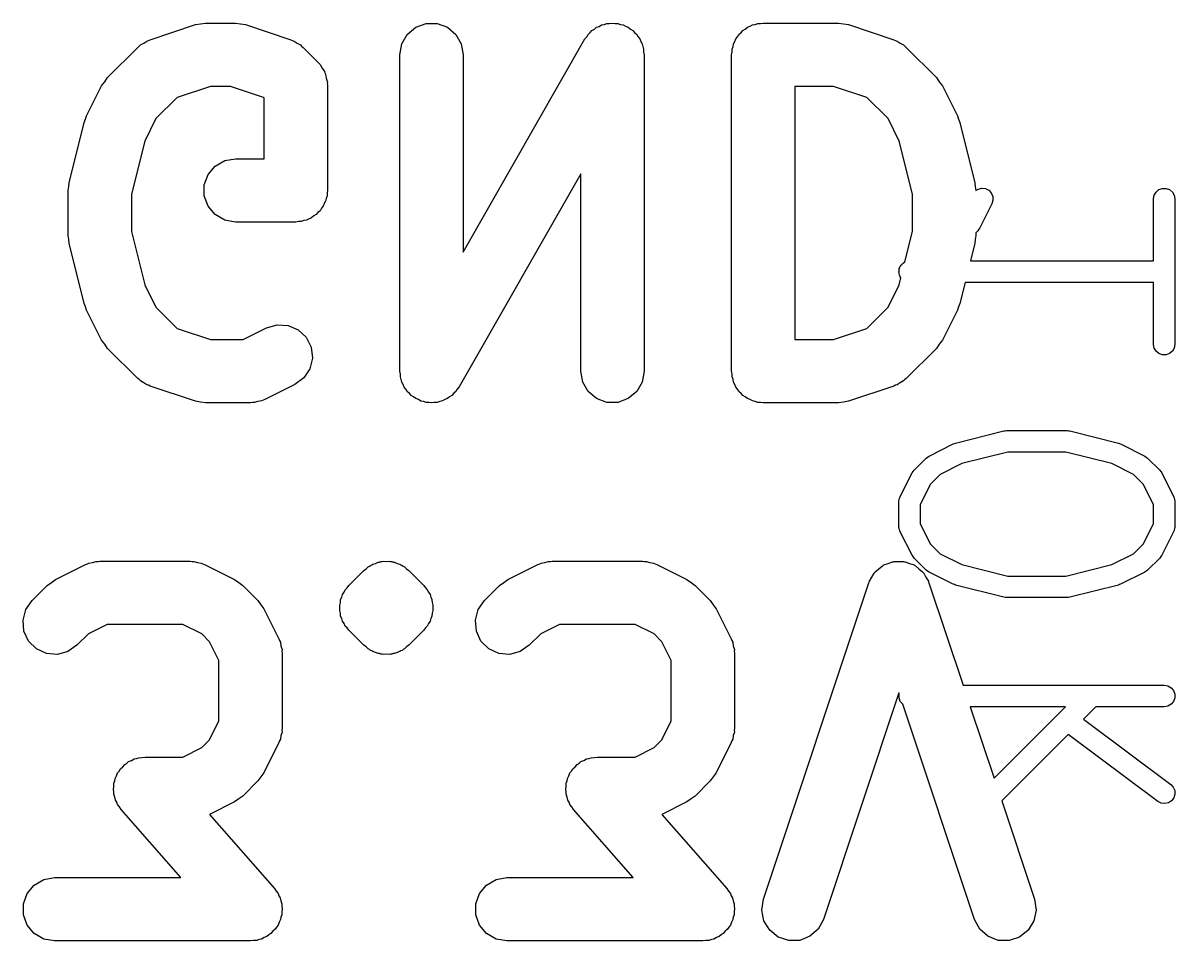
# Model space of a CAD drawing. Extents: x 7.9 to 72.3, y -91 to -26.2.
# Drawn here: x 45.14 to 50.59, y -89.75 to -85.4 of the extents above; entities that cross this region are included whole.
import ezdxf

# ---------------------------------------------------------------- set-up
doc = ezdxf.new("R2010")
doc.units = 0
doc.header["$MEASUREMENT"] = 0
doc.layers.add('BLACK', color=7, linetype='CONTINUOUS')

msp = doc.modelspace()

# ---------------------------------------------------------------- linework, layer by layer
at = {"layer": 'Black'}
for p, q in [((45.9526, -85.4041), (45.9763, -85.4006)), ((45.9763, -85.4006), (46, -85.3964)), ((46, -85.3964), (46.1429, -85.3964)), ((46.1429, -85.3964), (46.1665, -85.4006)), ((46.1665, -85.4006), (46.1903, -85.4041)), ((46.9964, -85.4165), (47.0454, -85.3987)), ((47.0454, -85.3987), (47.0975, -85.3987)), ((47.0975, -85.3987), (47.1464, -85.4165)), ((47.8899, -85.4033), (47.9025, -85.3987)), ((47.9025, -85.3987), (47.9153, -85.3987)), ((47.9153, -85.3987), (47.9279, -85.3964)), ((47.9279, -85.3964), (47.9412, -85.3987)), ((47.9412, -85.3987), (47.9546, -85.3987)), ((47.9546, -85.3987), (47.9666, -85.4031)), ((48.6045, -85.4032), (48.6168, -85.3987)), ((48.6168, -85.3987), (48.6299, -85.3987)), ((48.6299, -85.3987), (48.6429, -85.3964)), ((48.6429, -85.3964), (49, -85.3964)), ((49, -85.3964), (49.0237, -85.4006)), ((49.0237, -85.4006), (49.0474, -85.4041)), ((45.7383, -85.4756), (45.9526, -85.4041)), ((46.1903, -85.4041), (46.4046, -85.4756)), ((46.9305, -85.4951), (46.9565, -85.45)), ((46.9565, -85.45), (46.9964, -85.4165)), ((47.1464, -85.4165), (47.1863, -85.45)), ((47.1863, -85.45), (47.2124, -85.4951)), ((47.8069, -85.4617), (47.8137, -85.45)), ((47.8137, -85.45), (47.8235, -85.4418)), ((47.8235, -85.4418), (47.8316, -85.432)), ((47.8316, -85.432), (47.8433, -85.4252)), ((47.8433, -85.4252), (47.8536, -85.4165)), ((47.8536, -85.4165), (47.8656, -85.4121)), ((47.8656, -85.4121), (47.8766, -85.4057)), ((47.8766, -85.4057), (47.8899, -85.4033)), ((47.9666, -85.4031), (47.9792, -85.4052)), ((47.9792, -85.4052), (47.9909, -85.4119)), ((47.9909, -85.4119), (48.0036, -85.4165)), ((48.0036, -85.4165), (48.0134, -85.4247)), ((48.0134, -85.4247), (48.0245, -85.4311)), ((48.0245, -85.4311), (48.0332, -85.4414)), ((48.0332, -85.4414), (48.0435, -85.45)), ((48.0435, -85.45), (48.0499, -85.4611)), ((48.5214, -85.4614), (48.528, -85.45)), ((48.528, -85.45), (48.538, -85.4416)), ((48.538, -85.4416), (48.5464, -85.4315)), ((48.5464, -85.4315), (48.5578, -85.425)), ((48.5578, -85.425), (48.5679, -85.4165)), ((48.5679, -85.4165), (48.5802, -85.412)), ((48.5802, -85.412), (48.5916, -85.4055)), ((48.5916, -85.4055), (48.6045, -85.4032)), ((49.0474, -85.4041), (49.2617, -85.4756)), ((45.6796, -85.5118), (45.6867, -85.5068)), ((45.6867, -85.5068), (45.6925, -85.5004)), ((45.6925, -85.5004), (45.7079, -85.492)), ((45.7079, -85.492), (45.7223, -85.4819)), ((45.7223, -85.4819), (45.7307, -85.4797)), ((45.7307, -85.4797), (45.7383, -85.4756)), ((46.4046, -85.4756), (46.4122, -85.4797)), ((46.4122, -85.4797), (46.4205, -85.4819)), ((46.4205, -85.4819), (46.4349, -85.492)), ((46.4349, -85.492), (46.4504, -85.5004)), ((46.4504, -85.5004), (46.4561, -85.5068)), ((46.4561, -85.5068), (46.4632, -85.5118)), ((46.9214, -85.5464), (46.9305, -85.4951)), ((47.2124, -85.4951), (47.2214, -85.5464)), ((47.2214, -86.4816), (47.7983, -85.472)), ((47.7983, -85.472), (47.8069, -85.4617)), ((48.0499, -85.4611), (48.0581, -85.4709)), ((48.0581, -85.4709), (48.0628, -85.4835)), ((48.0628, -85.4835), (48.0695, -85.4951)), ((48.0695, -85.4951), (48.0717, -85.5077)), ((48.0717, -85.5077), (48.0762, -85.5197)), ((48.4951, -85.5204), (48.4996, -85.5081)), ((48.4996, -85.5081), (48.5019, -85.4951)), ((48.5019, -85.4951), (48.5085, -85.4838)), ((48.5085, -85.4838), (48.513, -85.4714)), ((48.513, -85.4714), (48.5214, -85.4614)), ((49.2617, -85.4756), (49.2693, -85.4797)), ((49.2693, -85.4797), (49.2777, -85.4819)), ((49.2777, -85.4819), (49.2921, -85.492)), ((49.2921, -85.492), (49.3075, -85.5004)), ((49.3075, -85.5004), (49.3133, -85.5068)), ((49.3133, -85.5068), (49.3204, -85.5118)), ((45.5368, -85.6546), (45.6796, -85.5118)), ((46.4632, -85.5118), (46.5346, -85.5832)), ((46.9214, -87.0464), (46.9214, -85.5464)), ((47.2214, -85.5464), (47.2214, -86.4816)), ((48.0762, -85.5197), (48.0762, -85.5332)), ((48.0762, -85.5332), (48.0786, -85.5464)), ((48.0786, -85.5464), (48.0786, -87.0464)), ((48.4929, -85.5464), (48.4951, -85.5335)), ((48.4929, -87.0464), (48.4929, -85.5464)), ((48.4951, -85.5335), (48.4951, -85.5204)), ((49.3204, -85.5118), (49.4632, -85.6546)), ((46.5346, -85.5832), (46.5384, -85.5886)), ((46.5384, -85.5886), (46.5435, -85.5929)), ((46.5435, -85.5929), (46.5533, -85.6098)), ((46.5533, -85.6098), (46.5645, -85.6259)), ((45.5087, -85.6936), (45.523, -85.6743)), ((45.523, -85.6743), (45.5368, -85.6546)), ((46.5645, -85.6259), (46.5662, -85.6323)), ((46.5662, -85.6323), (46.5695, -85.638)), ((46.5695, -85.638), (46.5729, -85.6573)), ((46.5729, -85.6573), (46.578, -85.6762)), ((49.4632, -85.6546), (49.477, -85.6743)), ((49.477, -85.6743), (49.4913, -85.6936)), ((45.4373, -85.8365), (45.5087, -85.6936)), ((46.0243, -85.6964), (45.8667, -85.749)), ((46.1185, -85.6964), (46.0243, -85.6964)), ((46.2761, -85.749), (46.1185, -85.6964)), ((46.578, -85.6762), (46.5774, -85.6828)), ((46.5774, -85.6828), (46.5786, -85.6893)), ((46.5786, -85.6893), (46.5786, -86.1893)), ((48.7929, -85.6964), (48.7929, -86.8964)), ((48.9757, -85.6964), (48.7929, -85.6964)), ((49.1333, -85.749), (48.9757, -85.6964)), ((49.4913, -85.6936), (49.5627, -85.8365)), ((45.8667, -85.749), (45.7661, -85.8496)), ((46.2786, -85.7514), (46.2761, -85.749)), ((46.2786, -86.0393), (46.2786, -85.7514)), ((49.2339, -85.8496), (49.1333, -85.749)), ((45.4326, -85.8522), (45.4373, -85.8365)), ((49.5627, -85.8365), (49.5674, -85.8522)), ((45.3545, -86.1529), (45.4259, -85.8672)), ((45.4259, -85.8672), (45.4326, -85.8522)), ((45.7661, -85.8496), (45.713, -85.9559)), ((49.287, -85.9559), (49.2339, -85.8496)), ((49.5674, -85.8522), (49.5741, -85.8672)), ((49.5741, -85.8672), (49.6455, -86.1529)), ((45.713, -85.9559), (45.65, -86.2077)), ((49.35, -86.2077), (49.287, -85.9559)), ((46.0464, -86.0744), (46.0916, -86.0483)), ((46.0916, -86.0483), (46.1429, -86.0393)), ((46.1429, -86.0393), (46.2786, -86.0393)), ((46.013, -86.1143), (46.0464, -86.0744)), ((47.7786, -86.1113), (47.2017, -87.1208)), ((47.7786, -87.0464), (47.7786, -86.1113)), ((45.3532, -86.1712), (45.3545, -86.1529)), ((45.9951, -86.1632), (46.013, -86.1143)), ((45.9951, -86.2153), (45.9951, -86.1632)), ((49.6455, -86.1529), (49.6468, -86.1712)), ((45.35, -86.1893), (45.3532, -86.1712)), ((45.35, -86.4036), (45.35, -86.1893)), ((45.65, -86.2077), (45.65, -86.3851)), ((46.013, -86.2643), (45.9951, -86.2153)), ((46.5763, -86.2153), (46.5718, -86.2277)), ((46.5786, -86.1893), (46.5763, -86.2022)), ((46.5763, -86.2022), (46.5763, -86.2153)), ((49.35, -86.3851), (49.35, -86.2077)), ((49.6468, -86.1712), (49.65, -86.1893)), ((49.65, -86.1902), (49.6606, -86.1832)), ((49.65, -86.1893), (49.65, -86.1902)), ((49.6606, -86.1832), (49.6777, -86.1791)), ((49.6777, -86.1791), (49.6952, -86.1811)), ((49.6952, -86.1811), (49.711, -86.189)), ((49.711, -86.189), (49.7232, -86.2018)), ((49.7232, -86.2018), (49.7302, -86.218)), ((49.7302, -86.218), (49.7312, -86.2356)), ((50.4917, -86.2298), (50.4948, -86.2124)), ((50.4948, -86.2124), (50.5036, -86.1972)), ((50.5036, -86.1972), (50.5171, -86.1858)), ((50.5171, -86.1858), (50.5337, -86.1798)), ((50.5337, -86.1798), (50.5514, -86.1798)), ((50.5514, -86.1798), (50.5679, -86.1858)), ((50.5679, -86.1858), (50.5815, -86.1972)), ((50.5815, -86.1972), (50.5903, -86.2124)), ((50.5903, -86.2124), (50.5933, -86.2298)), ((46.0464, -86.3042), (46.013, -86.2643)), ((46.55, -86.2743), (46.5435, -86.2857)), ((46.5585, -86.2643), (46.55, -86.2743)), ((46.563, -86.252), (46.5585, -86.2643)), ((46.5695, -86.2406), (46.563, -86.252)), ((46.5718, -86.2277), (46.5695, -86.2406)), ((49.7262, -86.2525), (49.6687, -86.3674)), ((49.7312, -86.2356), (49.7262, -86.2525)), ((50.4917, -86.5237), (50.4917, -86.2298)), ((50.5933, -86.2298), (50.5933, -86.9192)), ((46.0916, -86.3302), (46.0464, -86.3042)), ((46.4912, -86.3237), (46.4799, -86.3302)), ((46.5036, -86.3192), (46.4912, -86.3237)), ((46.5136, -86.3108), (46.5036, -86.3192)), ((46.525, -86.3042), (46.5136, -86.3108)), ((46.5334, -86.2941), (46.525, -86.3042)), ((46.5435, -86.2857), (46.5334, -86.2941)), ((46.1429, -86.3393), (46.0916, -86.3302)), ((46.4286, -86.3393), (46.1429, -86.3393)), ((46.4415, -86.337), (46.4286, -86.3393)), ((46.4546, -86.337), (46.4415, -86.337)), ((46.4669, -86.3325), (46.4546, -86.337)), ((46.4799, -86.3302), (46.4669, -86.3325)), ((49.6592, -86.3806), (49.65, -86.3899)), ((49.6639, -86.374), (49.6592, -86.3806)), ((49.6687, -86.3674), (49.6639, -86.374)), ((45.3532, -86.4216), (45.35, -86.4036)), ((45.3545, -86.44), (45.3532, -86.4216)), ((45.65, -86.3851), (45.713, -86.6369)), ((49.3143, -86.528), (49.35, -86.3851)), ((49.6468, -86.4216), (49.6455, -86.44)), ((49.65, -86.4036), (49.6468, -86.4216)), ((49.65, -86.3899), (49.65, -86.4036)), ((45.4259, -86.7257), (45.3545, -86.44)), ((49.6455, -86.44), (49.6246, -86.5237)), ((49.2921, -86.5491), (49.2939, -86.547)), ((49.2939, -86.547), (49.2951, -86.5444)), ((49.2951, -86.5444), (49.2995, -86.5403)), ((49.2995, -86.5403), (49.3034, -86.5356)), ((49.3034, -86.5356), (49.3058, -86.5342)), ((49.3058, -86.5342), (49.3079, -86.5323)), ((49.3079, -86.5323), (49.3143, -86.528)), ((49.6246, -86.5237), (50.4917, -86.5237)), ((49.2854, -86.5778), (49.286, -86.5718)), ((49.286, -86.5805), (49.2854, -86.5778)), ((49.286, -86.5657), (49.287, -86.5631)), ((49.286, -86.5718), (49.286, -86.5657)), ((49.286, -86.5833), (49.286, -86.5805)), ((49.2881, -86.589), (49.286, -86.5833)), ((49.287, -86.5631), (49.2873, -86.5603)), ((49.2873, -86.5603), (49.29, -86.5548)), ((49.2895, -86.5949), (49.2881, -86.589)), ((49.2911, -86.5973), (49.2895, -86.5949)), ((49.29, -86.5548), (49.2921, -86.5491)), ((49.2921, -86.5999), (49.2911, -86.5973)), ((49.2953, -86.6038), (49.2921, -86.5999)), ((45.713, -86.6369), (45.7661, -86.7433)), ((49.2339, -86.7433), (49.287, -86.6369)), ((49.287, -86.6369), (49.2953, -86.6038)), ((49.5992, -86.6253), (49.5741, -86.7257)), ((50.4917, -86.6253), (49.5992, -86.6253)), ((50.4917, -86.9192), (50.4917, -86.6253)), ((45.4326, -86.7406), (45.4259, -86.7257)), ((45.4373, -86.7564), (45.4326, -86.7406)), ((45.5087, -86.8992), (45.4373, -86.7564)), ((45.7661, -86.7433), (45.8667, -86.8439)), ((49.1333, -86.8439), (49.2339, -86.7433)), ((49.5627, -86.7564), (49.4913, -86.8992)), ((49.5674, -86.7406), (49.5627, -86.7564)), ((49.5741, -86.7257), (49.5674, -86.7406)), ((45.8667, -86.8439), (46.0243, -86.8964)), ((46.1789, -86.8964), (46.2901, -86.8408)), ((46.2901, -86.8408), (46.34, -86.826)), ((46.34, -86.826), (46.392, -86.8291)), ((46.392, -86.8291), (46.4398, -86.8498)), ((46.4398, -86.8498), (46.4776, -86.8856)), ((48.9757, -86.8964), (49.1333, -86.8439)), ((45.523, -86.9185), (45.5087, -86.8992)), ((45.5368, -86.9382), (45.523, -86.9185)), ((46.0243, -86.8964), (46.1789, -86.8964)), ((46.4776, -86.8856), (46.5009, -86.9322)), ((48.7929, -86.8964), (48.9757, -86.8964)), ((49.477, -86.9185), (49.4632, -86.9382)), ((49.4913, -86.8992), (49.477, -86.9185)), ((50.4948, -86.9366), (50.4917, -86.9192)), ((50.5933, -86.9192), (50.5903, -86.9366)), ((45.6796, -87.0811), (45.5368, -86.9382)), ((46.5069, -86.984), (46.4948, -87.0347)), ((46.5009, -86.9322), (46.5069, -86.984)), ((49.4632, -86.9382), (49.3204, -87.0811)), ((50.5036, -86.9519), (50.4948, -86.9366)), ((50.5171, -86.9632), (50.5036, -86.9519)), ((50.5337, -86.9693), (50.5171, -86.9632)), ((50.5514, -86.9693), (50.5337, -86.9693)), ((50.5679, -86.9632), (50.5514, -86.9693)), ((50.5815, -86.9519), (50.5679, -86.9632)), ((50.5903, -86.9366), (50.5815, -86.9519)), ((46.4948, -87.0347), (46.4661, -87.0781)), ((45.6867, -87.086), (45.6796, -87.0811)), ((45.6925, -87.0925), (45.6867, -87.086)), ((45.7079, -87.1009), (45.6925, -87.0925)), ((46.4661, -87.0781), (46.4242, -87.1092)), ((46.9238, -87.0597), (46.9214, -87.0464)), ((46.9238, -87.0731), (46.9238, -87.0597)), ((46.9283, -87.0851), (46.9238, -87.0731)), ((46.9305, -87.0977), (46.9283, -87.0851)), ((47.7876, -87.0977), (47.7786, -87.0464)), ((48.0786, -87.0464), (48.0695, -87.0977)), ((48.4951, -87.0594), (48.4929, -87.0464)), ((48.4951, -87.0725), (48.4951, -87.0594)), ((48.4996, -87.0848), (48.4951, -87.0725)), ((48.5019, -87.0977), (48.4996, -87.0848)), ((49.3075, -87.0925), (49.2921, -87.1009)), ((49.3133, -87.086), (49.3075, -87.0925)), ((49.3204, -87.0811), (49.3133, -87.086)), ((45.7223, -87.1109), (45.7079, -87.1009)), ((45.7307, -87.1132), (45.7223, -87.1109)), ((45.7383, -87.1173), (45.7307, -87.1132)), ((45.9526, -87.1887), (45.7383, -87.1173)), ((46.4242, -87.1092), (46.2814, -87.1806)), ((46.9372, -87.1094), (46.9305, -87.0977)), ((46.9419, -87.122), (46.9372, -87.1094)), ((46.9501, -87.1318), (46.9419, -87.122)), ((46.9565, -87.1428), (46.9501, -87.1318)), ((46.9668, -87.1515), (46.9565, -87.1428)), ((47.1863, -87.1428), (47.1765, -87.1511)), ((47.1931, -87.1312), (47.1863, -87.1428)), ((47.2017, -87.1208), (47.1931, -87.1312)), ((47.8137, -87.1428), (47.7876, -87.0977)), ((47.8536, -87.1763), (47.8137, -87.1428)), ((48.0435, -87.1428), (48.0036, -87.1763)), ((48.0695, -87.0977), (48.0435, -87.1428)), ((48.5085, -87.1091), (48.5019, -87.0977)), ((48.513, -87.1214), (48.5085, -87.1091)), ((48.5214, -87.1315), (48.513, -87.1214)), ((48.528, -87.1428), (48.5214, -87.1315)), ((48.538, -87.1513), (48.528, -87.1428)), ((49.2617, -87.1173), (49.0474, -87.1887)), ((49.2693, -87.1132), (49.2617, -87.1173)), ((49.2777, -87.1109), (49.2693, -87.1132)), ((49.2921, -87.1009), (49.2777, -87.1109)), ((45.9763, -87.1923), (45.9526, -87.1887)), ((46, -87.1964), (45.9763, -87.1923)), ((46.2143, -87.1964), (46, -87.1964)), ((46.2228, -87.1949), (46.2143, -87.1964)), ((46.2314, -87.1954), (46.2228, -87.1949)), ((46.2483, -87.1904), (46.2314, -87.1954)), ((46.2656, -87.1874), (46.2483, -87.1904)), ((46.2731, -87.1831), (46.2656, -87.1874)), ((46.2814, -87.1806), (46.2731, -87.1831)), ((46.9755, -87.1618), (46.9668, -87.1515)), ((46.9866, -87.1681), (46.9755, -87.1618)), ((46.9964, -87.1763), (46.9866, -87.1681)), ((47.0091, -87.1809), (46.9964, -87.1763)), ((47.0208, -87.1876), (47.0091, -87.1809)), ((47.0334, -87.1898), (47.0208, -87.1876)), ((47.0454, -87.1941), (47.0334, -87.1898)), ((47.0588, -87.1941), (47.0454, -87.1941)), ((47.0721, -87.1964), (47.0588, -87.1941)), ((47.0847, -87.1941), (47.0721, -87.1964)), ((47.0975, -87.1941), (47.0847, -87.1941)), ((47.1101, -87.1895), (47.0975, -87.1941)), ((47.1234, -87.1872), (47.1101, -87.1895)), ((47.1344, -87.1807), (47.1234, -87.1872)), ((47.1464, -87.1763), (47.1344, -87.1807)), ((47.1567, -87.1677), (47.1464, -87.1763)), ((47.1684, -87.1609), (47.1567, -87.1677)), ((47.1765, -87.1511), (47.1684, -87.1609)), ((47.9025, -87.1941), (47.8536, -87.1763)), ((47.9546, -87.1941), (47.9025, -87.1941)), ((48.0036, -87.1763), (47.9546, -87.1941)), ((48.5464, -87.1613), (48.538, -87.1513)), ((48.5578, -87.1679), (48.5464, -87.1613)), ((48.5679, -87.1763), (48.5578, -87.1679)), ((48.5802, -87.1808), (48.5679, -87.1763)), ((48.5916, -87.1874), (48.5802, -87.1808)), ((48.6045, -87.1897), (48.5916, -87.1874)), ((48.6168, -87.1941), (48.6045, -87.1897)), ((48.6299, -87.1941), (48.6168, -87.1941)), ((48.6429, -87.1964), (48.6299, -87.1941)), ((49, -87.1964), (48.6429, -87.1964)), ((49.0237, -87.1923), (49, -87.1964)), ((49.0474, -87.1887), (49.0237, -87.1923)), ((49.5535, -87.387), (49.7833, -87.3296)), ((49.7833, -87.3296), (49.7895, -87.3291)), ((49.7895, -87.3291), (49.7957, -87.3281)), ((49.7957, -87.3281), (50.0829, -87.3281)), ((50.0829, -87.3281), (50.0891, -87.3291)), ((50.0891, -87.3291), (50.0953, -87.3296)), ((50.0953, -87.3296), (50.3251, -87.387)), ((49.4282, -87.4483), (49.5431, -87.3909)), ((49.5431, -87.3909), (49.5485, -87.3893)), ((49.5485, -87.3893), (49.5535, -87.387)), ((50.3251, -87.387), (50.3301, -87.3893)), ((50.3301, -87.3893), (50.3355, -87.3909)), ((50.3355, -87.3909), (50.4504, -87.4483)), ((49.3576, -87.5153), (49.415, -87.4578)), ((49.415, -87.4578), (49.4217, -87.4532)), ((49.4217, -87.4532), (49.4282, -87.4483)), ((49.8019, -87.4297), (49.5836, -87.4842)), ((50.0767, -87.4297), (49.8019, -87.4297)), ((50.295, -87.4842), (50.0767, -87.4297)), ((50.4504, -87.4483), (50.4569, -87.4532)), ((50.4569, -87.4532), (50.4636, -87.4578)), ((50.4636, -87.4578), (50.521, -87.5153)), ((49.2906, -87.6434), (49.3481, -87.5285)), ((49.3481, -87.5285), (49.3529, -87.522)), ((49.3529, -87.522), (49.3576, -87.5153)), ((49.5836, -87.4842), (49.481, -87.5355)), ((50.3976, -87.5355), (50.295, -87.4842)), ((50.521, -87.5153), (50.5257, -87.522)), ((50.5257, -87.522), (50.5305, -87.5285)), ((50.5305, -87.5285), (50.588, -87.6434)), ((49.4352, -87.5813), (49.3868, -87.6781)), ((49.481, -87.5355), (49.4352, -87.5813)), ((50.4433, -87.5813), (50.3976, -87.5355)), ((50.4917, -87.6781), (50.4433, -87.5813)), ((49.2852, -87.6661), (49.2858, -87.6632)), ((49.2852, -87.781), (49.2852, -87.6661)), ((49.2856, -87.6603), (49.2873, -87.6546)), ((49.2858, -87.6632), (49.2856, -87.6603)), ((49.2873, -87.6546), (49.2883, -87.6487)), ((49.2883, -87.6487), (49.2898, -87.6462)), ((49.2898, -87.6462), (49.2906, -87.6434)), ((49.3868, -87.6781), (49.3868, -87.769)), ((50.4917, -87.769), (50.4917, -87.6781)), ((50.588, -87.6434), (50.5888, -87.6462)), ((50.5888, -87.6462), (50.5903, -87.6487)), ((50.5903, -87.6487), (50.5913, -87.6546)), ((50.5913, -87.6546), (50.593, -87.6603)), ((50.593, -87.6603), (50.5928, -87.6632)), ((50.5928, -87.6632), (50.5933, -87.6661)), ((50.5933, -87.6661), (50.5933, -87.781)), ((49.2858, -87.7839), (49.2852, -87.781)), ((49.2856, -87.7868), (49.2858, -87.7839)), ((49.2873, -87.7925), (49.2856, -87.7868)), ((49.2883, -87.7984), (49.2873, -87.7925)), ((49.2898, -87.8009), (49.2883, -87.7984)), ((49.2906, -87.8037), (49.2898, -87.8009)), ((49.3868, -87.769), (49.4353, -87.8658)), ((50.4433, -87.8658), (50.4917, -87.769)), ((50.5888, -87.8009), (50.588, -87.8037)), ((50.5903, -87.7984), (50.5888, -87.8009)), ((50.5913, -87.7925), (50.5903, -87.7984)), ((50.593, -87.7868), (50.5913, -87.7925)), ((50.5933, -87.781), (50.5928, -87.7839)), ((50.5928, -87.7839), (50.593, -87.7868)), ((49.3481, -87.9186), (49.2906, -87.8037)), ((50.588, -87.8037), (50.5305, -87.9186)), ((49.4353, -87.8658), (49.481, -87.9116)), ((49.481, -87.9116), (49.5836, -87.9629)), ((50.295, -87.9629), (50.3976, -87.9116)), ((50.3976, -87.9116), (50.4433, -87.8658)), ((45.2901, -88.0337), (45.4329, -87.9623)), ((45.4329, -87.9623), (45.4412, -87.9598)), ((45.4412, -87.9598), (45.4487, -87.9555)), ((45.4487, -87.9555), (45.466, -87.9524)), ((45.466, -87.9524), (45.4829, -87.9474)), ((45.4829, -87.9474), (45.4915, -87.9479)), ((45.4915, -87.9479), (45.5, -87.9464)), ((45.5, -87.9464), (45.9286, -87.9464)), ((45.9286, -87.9464), (45.9371, -87.9479)), ((45.9371, -87.9479), (45.9457, -87.9474)), ((45.9457, -87.9474), (45.9626, -87.9524)), ((45.9626, -87.9524), (45.9799, -87.9555)), ((45.9799, -87.9555), (45.9874, -87.9598)), ((45.9874, -87.9598), (45.9957, -87.9623)), ((45.9957, -87.9623), (46.1385, -88.0337)), ((46.7771, -87.9708), (46.7821, -87.9665)), ((46.7821, -87.9665), (46.7883, -87.9643)), ((46.7883, -87.9643), (46.7938, -87.9605)), ((46.7938, -87.9605), (46.8064, -87.9571)), ((46.8064, -87.9571), (46.8183, -87.9515)), ((46.8183, -87.9515), (46.8249, -87.951)), ((46.8249, -87.951), (46.8311, -87.9487)), ((46.8311, -87.9487), (46.8377, -87.9487)), ((46.8377, -87.9487), (46.8441, -87.947)), ((46.8441, -87.947), (46.8571, -87.9481)), ((46.8571, -87.9481), (46.8702, -87.947)), ((46.8702, -87.947), (46.8766, -87.9487)), ((46.8766, -87.9487), (46.8832, -87.9487)), ((46.8832, -87.9487), (46.8894, -87.951)), ((46.8894, -87.951), (46.896, -87.9515)), ((46.896, -87.9515), (46.9079, -87.9571)), ((46.9079, -87.9571), (46.9205, -87.9605)), ((46.9205, -87.9605), (46.9259, -87.9643)), ((46.9259, -87.9643), (46.9321, -87.9665)), ((46.9321, -87.9665), (46.9372, -87.9708)), ((47.4329, -88.0337), (47.5758, -87.9623)), ((47.5758, -87.9623), (47.5841, -87.9598)), ((47.5841, -87.9598), (47.5916, -87.9555)), ((47.5916, -87.9555), (47.6089, -87.9524)), ((47.6089, -87.9524), (47.6257, -87.9474)), ((47.6257, -87.9474), (47.6343, -87.9479)), ((47.6343, -87.9479), (47.6429, -87.9464)), ((47.6429, -87.9464), (48.0714, -87.9464)), ((48.0714, -87.9464), (48.0799, -87.9479)), ((48.0799, -87.9479), (48.0886, -87.9474)), ((48.0886, -87.9474), (48.1054, -87.9524)), ((48.1054, -87.9524), (48.1227, -87.9555)), ((48.1227, -87.9555), (48.1302, -87.9598)), ((48.1302, -87.9598), (48.1385, -87.9623)), ((48.1385, -87.9623), (48.2814, -88.0337)), ((49.211, -87.9671), (49.2143, -87.9645)), ((49.2143, -87.9645), (49.2352, -87.9576)), ((49.2352, -87.9576), (49.2556, -87.9495)), ((49.2556, -87.9495), (49.2598, -87.9494)), ((49.2598, -87.9494), (49.2637, -87.9481)), ((49.2637, -87.9481), (49.2857, -87.9487)), ((49.2857, -87.9487), (49.3077, -87.9481)), ((49.3077, -87.9481), (49.3116, -87.9494)), ((49.3116, -87.9494), (49.3158, -87.9495)), ((49.3158, -87.9495), (49.3363, -87.9576)), ((49.3363, -87.9576), (49.3571, -87.9645)), ((49.3529, -87.9252), (49.3481, -87.9186)), ((49.3576, -87.9318), (49.3529, -87.9252)), ((49.3571, -87.9645), (49.3604, -87.9671)), ((49.415, -87.9893), (49.3576, -87.9318)), ((49.5836, -87.9629), (49.8019, -88.0175)), ((50.0767, -88.0175), (50.295, -87.9629)), ((50.521, -87.9318), (50.4636, -87.9893)), ((50.5257, -87.9252), (50.521, -87.9318)), ((50.5305, -87.9186), (50.5257, -87.9252)), ((46.6796, -88.0618), (46.7511, -87.9904)), ((46.7511, -87.9904), (46.7618, -87.9828)), ((46.7618, -87.9828), (46.7711, -87.9736)), ((46.7711, -87.9736), (46.7771, -87.9708)), ((46.9372, -87.9708), (46.9432, -87.9736)), ((46.9432, -87.9736), (46.9525, -87.9828)), ((46.9525, -87.9828), (46.9632, -87.9904)), ((46.9632, -87.9904), (47.0346, -88.0618)), ((49.1577, -88.0225), (49.1682, -88.0032)), ((49.1682, -88.0032), (49.1713, -88.0004)), ((49.1713, -88.0004), (49.1735, -87.9969)), ((49.1735, -87.9969), (49.1907, -87.9832)), ((49.1907, -87.9832), (49.2072, -87.9686)), ((49.2072, -87.9686), (49.211, -87.9671)), ((49.3604, -87.9671), (49.3642, -87.9686)), ((49.3642, -87.9686), (49.3807, -87.9832)), ((49.3807, -87.9832), (49.3979, -87.9969)), ((49.3979, -87.9969), (49.4001, -88.0004)), ((49.4001, -88.0004), (49.4032, -88.0032)), ((49.4032, -88.0032), (49.4137, -88.0225)), ((49.4217, -87.994), (49.415, -87.9893)), ((49.4282, -87.9988), (49.4217, -87.994)), ((49.5431, -88.0563), (49.4282, -87.9988)), ((49.8019, -88.0175), (50.0767, -88.0175)), ((50.4504, -87.9988), (50.3355, -88.0563)), ((50.4569, -87.994), (50.4504, -87.9988)), ((50.4636, -87.9893), (50.4569, -87.994)), ((45.1796, -88.1332), (45.2511, -88.0618)), ((45.2511, -88.0618), (45.2708, -88.048)), ((45.2708, -88.048), (45.2901, -88.0337)), ((46.1385, -88.0337), (46.1578, -88.048)), ((46.1578, -88.048), (46.1775, -88.0618)), ((46.1775, -88.0618), (46.2489, -88.1332)), ((46.6628, -88.0818), (46.6721, -88.0725)), ((46.6721, -88.0725), (46.6796, -88.0618)), ((47.0346, -88.0618), (47.0422, -88.0725)), ((47.0422, -88.0725), (47.0514, -88.0818)), ((47.3225, -88.1332), (47.3939, -88.0618)), ((47.3939, -88.0618), (47.4136, -88.048)), ((47.4136, -88.048), (47.4329, -88.0337)), ((48.2814, -88.0337), (48.3007, -88.048)), ((48.3007, -88.048), (48.3204, -88.0618)), ((48.3204, -88.0618), (48.3918, -88.1332)), ((48.6434, -89.549), (49.1434, -88.049)), ((49.1434, -88.049), (49.1454, -88.0454)), ((49.1454, -88.0454), (49.1462, -88.0413)), ((49.1462, -88.0413), (49.1577, -88.0225)), ((49.4137, -88.0225), (49.4252, -88.0413)), ((49.4252, -88.0413), (49.426, -88.0454)), ((49.426, -88.0454), (49.428, -88.049)), ((49.428, -88.049), (49.5899, -88.5346)), ((49.5485, -88.0579), (49.5431, -88.0563)), ((49.5535, -88.0601), (49.5485, -88.0579)), ((49.7833, -88.1176), (49.5535, -88.0601)), ((50.3251, -88.0601), (50.0953, -88.1176)), ((50.3301, -88.0579), (50.3251, -88.0601)), ((50.3355, -88.0563), (50.3301, -88.0579)), ((46.6397, -88.1421), (46.6408, -88.129)), ((46.6408, -88.129), (46.6464, -88.1171)), ((46.6464, -88.1171), (46.6498, -88.1045)), ((46.6498, -88.1045), (46.6573, -88.0937)), ((46.6573, -88.0937), (46.6628, -88.0818)), ((47.0514, -88.0818), (47.057, -88.0937)), ((47.057, -88.0937), (47.0645, -88.1045)), ((47.0645, -88.1045), (47.0679, -88.1171)), ((47.0679, -88.1171), (47.0735, -88.129)), ((47.0735, -88.129), (47.0746, -88.1421)), ((49.7895, -88.118), (49.7833, -88.1176)), ((49.7957, -88.1191), (49.7895, -88.118)), ((50.0829, -88.1191), (49.7957, -88.1191)), ((50.0891, -88.118), (50.0829, -88.1191)), ((50.0953, -88.1176), (50.0891, -88.118)), ((45.1363, -88.2262), (45.1498, -88.1759)), ((45.1498, -88.1759), (45.1796, -88.1332)), ((46.2489, -88.1332), (46.2627, -88.1529)), ((46.2627, -88.1529), (46.277, -88.1722)), ((46.277, -88.1722), (46.3484, -88.3151)), ((46.6363, -88.1548), (46.6397, -88.1421)), ((46.6374, -88.1679), (46.6363, -88.1548)), ((46.6363, -88.1809), (46.6374, -88.1679)), ((46.6397, -88.1936), (46.6363, -88.1809)), ((47.0746, -88.1421), (47.078, -88.1548)), ((47.078, -88.1809), (47.0746, -88.1936)), ((47.078, -88.1548), (47.0769, -88.1679)), ((47.0769, -88.1679), (47.078, -88.1809)), ((47.2791, -88.2262), (47.2926, -88.1759)), ((47.2926, -88.1759), (47.3225, -88.1332)), ((48.3918, -88.1332), (48.4056, -88.1529)), ((48.4056, -88.1529), (48.4199, -88.1722)), ((48.4199, -88.1722), (48.4913, -88.3151)), ((45.1408, -88.2781), (45.1363, -88.2262)), ((46.6408, -88.2067), (46.6397, -88.1936)), ((46.6464, -88.2186), (46.6408, -88.2067)), ((46.6498, -88.2313), (46.6464, -88.2186)), ((46.6573, -88.242), (46.6498, -88.2313)), ((47.0645, -88.2312), (47.057, -88.242)), ((47.0679, -88.2186), (47.0645, -88.2312)), ((47.0735, -88.2067), (47.0679, -88.2186)), ((47.0746, -88.1936), (47.0735, -88.2067)), ((47.2837, -88.2781), (47.2791, -88.2262)), ((45.1628, -88.3253), (45.1408, -88.2781)), ((45.446, -88.2911), (45.3918, -88.3454)), ((45.5354, -88.2464), (45.446, -88.2911)), ((45.8932, -88.2464), (45.5354, -88.2464)), ((45.9826, -88.2911), (45.8932, -88.2464)), ((46.0196, -88.3281), (45.9826, -88.2911)), ((46.6628, -88.2539), (46.6573, -88.242)), ((46.6721, -88.2632), (46.6628, -88.2539)), ((46.6796, -88.2739), (46.6721, -88.2632)), ((46.7511, -88.3454), (46.6796, -88.2739)), ((47.0346, -88.2739), (46.9632, -88.3454)), ((47.0422, -88.2632), (47.0346, -88.2739)), ((47.0514, -88.2539), (47.0422, -88.2632)), ((47.057, -88.242), (47.0514, -88.2539)), ((47.3057, -88.3253), (47.2837, -88.2781)), ((47.5889, -88.2911), (47.5346, -88.3454)), ((47.6783, -88.2464), (47.5889, -88.2911)), ((48.036, -88.2464), (47.6783, -88.2464)), ((48.1254, -88.2911), (48.036, -88.2464)), ((48.1624, -88.3281), (48.1254, -88.2911)), ((45.1997, -88.3622), (45.1628, -88.3253)), ((45.3918, -88.3454), (45.3491, -88.3752)), ((46.0643, -88.4176), (46.0196, -88.3281)), ((46.3484, -88.3151), (46.3509, -88.3233)), ((46.3509, -88.3233), (46.3552, -88.3308)), ((46.3552, -88.3308), (46.3583, -88.3481)), ((46.3583, -88.3481), (46.3633, -88.365)), ((46.7618, -88.3529), (46.7511, -88.3454)), ((46.9632, -88.3454), (46.9525, -88.3529)), ((47.3425, -88.3622), (47.3057, -88.3253)), ((47.5346, -88.3454), (47.492, -88.3752)), ((48.2071, -88.4176), (48.1624, -88.3281)), ((48.4913, -88.3151), (48.4938, -88.3233)), ((48.4938, -88.3233), (48.4981, -88.3308)), ((48.4981, -88.3308), (48.5011, -88.3481)), ((48.5011, -88.3481), (48.5062, -88.365)), ((45.2469, -88.3842), (45.1997, -88.3622)), ((45.2988, -88.3887), (45.2469, -88.3842)), ((45.3491, -88.3752), (45.2988, -88.3887)), ((46.3633, -88.365), (46.3628, -88.3736)), ((46.3628, -88.3736), (46.3643, -88.3821)), ((46.3643, -88.3821), (46.3643, -88.7393)), ((46.7711, -88.3622), (46.7618, -88.3529)), ((46.7771, -88.3649), (46.7711, -88.3622)), ((46.7821, -88.3692), (46.7771, -88.3649)), ((46.7883, -88.3714), (46.7821, -88.3692)), ((46.7937, -88.3752), (46.7883, -88.3714)), ((46.8064, -88.3786), (46.7937, -88.3752)), ((46.8183, -88.3842), (46.8064, -88.3786)), ((46.8249, -88.3847), (46.8183, -88.3842)), ((46.8311, -88.387), (46.8249, -88.3847)), ((46.8377, -88.387), (46.8311, -88.387)), ((46.8441, -88.3887), (46.8377, -88.387)), ((46.8571, -88.3876), (46.8441, -88.3887)), ((46.8702, -88.3887), (46.8571, -88.3876)), ((46.8766, -88.387), (46.8702, -88.3887)), ((46.8832, -88.387), (46.8766, -88.387)), ((46.8894, -88.3847), (46.8832, -88.387)), ((46.896, -88.3842), (46.8894, -88.3847)), ((46.9079, -88.3786), (46.896, -88.3842)), ((46.9205, -88.3752), (46.9079, -88.3786)), ((46.9259, -88.3714), (46.9205, -88.3752)), ((46.9321, -88.3692), (46.9259, -88.3714)), ((46.9372, -88.3649), (46.9321, -88.3692)), ((46.9432, -88.3622), (46.9372, -88.3649)), ((46.9525, -88.3529), (46.9432, -88.3622)), ((47.3897, -88.3842), (47.3425, -88.3622)), ((47.4416, -88.3887), (47.3897, -88.3842)), ((47.492, -88.3752), (47.4416, -88.3887)), ((48.5062, -88.365), (48.5056, -88.3736)), ((48.5056, -88.3736), (48.5071, -88.3821)), ((48.5071, -88.3821), (48.5071, -88.7393)), ((46.0643, -88.7039), (46.0643, -88.4176)), ((48.2071, -88.7039), (48.2071, -88.4176)), ((49.5899, -88.5346), (50.5425, -88.5346)), ((50.5425, -88.5346), (50.5599, -88.5376)), ((50.5599, -88.5376), (50.5752, -88.5464)), ((50.5752, -88.5464), (50.5865, -88.56)), ((50.5865, -88.56), (50.5926, -88.5765)), ((49.2857, -88.5708), (48.928, -89.6439)), ((49.2869, -88.5742), (49.2857, -88.5708)), ((49.286, -88.5765), (49.2869, -88.5742)), ((49.286, -88.5942), (49.286, -88.5765)), ((49.2921, -88.6108), (49.286, -88.5942)), ((49.3034, -88.6243), (49.2921, -88.6108)), ((50.5865, -88.6108), (50.5752, -88.6243)), ((50.5926, -88.5942), (50.5865, -88.6108)), ((50.5926, -88.5765), (50.5926, -88.5942)), ((49.3036, -88.6244), (49.3034, -88.6243)), ((49.6434, -89.6439), (49.3036, -88.6244)), ((49.6237, -88.6362), (49.7366, -88.9747)), ((50.0752, -88.6362), (49.6237, -88.6362)), ((49.7366, -88.9747), (50.0752, -88.6362)), ((50.2189, -88.6362), (50.1603, -88.6948)), ((50.5425, -88.6362), (50.2189, -88.6362)), ((50.5599, -88.6331), (50.5425, -88.6362)), ((50.5752, -88.6243), (50.5599, -88.6331)), ((46.0196, -88.7933), (46.0643, -88.7039)), ((48.1624, -88.7933), (48.2071, -88.7039)), ((50.1603, -88.6948), (50.573, -89.0043)), ((46.3583, -88.7733), (46.3552, -88.7906)), ((46.3633, -88.7564), (46.3583, -88.7733)), ((46.3643, -88.7393), (46.3628, -88.7478)), ((46.3628, -88.7478), (46.3633, -88.7564)), ((48.5011, -88.7733), (48.4981, -88.7906)), ((48.5062, -88.7564), (48.5011, -88.7733)), ((48.5071, -88.7393), (48.5056, -88.7478)), ((48.5056, -88.7478), (48.5062, -88.7564)), ((50.0877, -88.7673), (49.7741, -89.0809)), ((50.5121, -89.0856), (50.0877, -88.7673)), ((45.8932, -88.875), (45.9826, -88.8303)), ((45.9826, -88.8303), (46.0196, -88.7933)), ((46.3484, -88.8064), (46.277, -88.9492)), ((46.3509, -88.7981), (46.3484, -88.8064)), ((46.3552, -88.7906), (46.3509, -88.7981)), ((48.036, -88.875), (48.1254, -88.8303)), ((48.1254, -88.8303), (48.1624, -88.7933)), ((48.4913, -88.8064), (48.4199, -88.9492)), ((48.4938, -88.7981), (48.4913, -88.8064)), ((48.4981, -88.7906), (48.4938, -88.7981)), ((45.6366, -88.8967), (45.6503, -88.8914)), ((45.6503, -88.8914), (45.663, -88.884)), ((45.663, -88.884), (45.6744, -88.882)), ((45.6744, -88.882), (45.6852, -88.8778)), ((45.6852, -88.8778), (45.6998, -88.8775)), ((45.6998, -88.8775), (45.7143, -88.875)), ((45.7143, -88.875), (45.8932, -88.875)), ((47.7795, -88.8967), (47.7931, -88.8914)), ((47.7931, -88.8914), (47.8058, -88.884)), ((47.8058, -88.884), (47.8172, -88.882)), ((47.8172, -88.882), (47.828, -88.8778)), ((47.828, -88.8778), (47.8427, -88.8775)), ((47.8427, -88.8775), (47.8571, -88.875)), ((47.8571, -88.875), (48.036, -88.875)), ((45.5844, -88.95), (45.5918, -88.9411)), ((45.5918, -88.9411), (45.5974, -88.931)), ((45.5974, -88.931), (45.6084, -88.9213)), ((45.6084, -88.9213), (45.6179, -88.9101)), ((45.6179, -88.9101), (45.6279, -88.9043)), ((45.6279, -88.9043), (45.6366, -88.8967)), ((47.7272, -88.95), (47.7347, -88.9411)), ((47.7347, -88.9411), (47.7403, -88.931)), ((47.7403, -88.931), (47.7513, -88.9213)), ((47.7513, -88.9213), (47.7607, -88.9101)), ((47.7607, -88.9101), (47.7708, -88.9043)), ((47.7708, -88.9043), (47.7795, -88.8967)), ((45.5666, -88.999), (45.5705, -88.9881)), ((45.5666, -89.0136), (45.5666, -88.999)), ((45.5705, -88.9881), (45.5723, -88.9766)), ((45.5723, -88.9766), (45.5794, -88.9638)), ((45.5794, -88.9638), (45.5844, -88.95)), ((46.2489, -88.9882), (46.1775, -89.0596)), ((46.2627, -88.9685), (46.2489, -88.9882)), ((46.277, -88.9492), (46.2627, -88.9685)), ((47.7094, -88.999), (47.7134, -88.9881)), ((47.7094, -89.0136), (47.7094, -88.999)), ((47.7134, -88.9881), (47.7152, -88.9766)), ((47.7152, -88.9766), (47.7222, -88.9638)), ((47.7222, -88.9638), (47.7272, -88.95)), ((48.3918, -88.9882), (48.3204, -89.0596)), ((48.4056, -88.9685), (48.3918, -88.9882)), ((48.4199, -88.9492), (48.4056, -88.9685)), ((45.5643, -89.0281), (45.5666, -89.0136)), ((45.5666, -89.0395), (45.5643, -89.0281)), ((45.5666, -89.051), (45.5666, -89.0395)), ((45.5716, -89.0648), (45.5666, -89.051)), ((47.7072, -89.0281), (47.7094, -89.0136)), ((47.7094, -89.0395), (47.7072, -89.0281)), ((47.7094, -89.051), (47.7094, -89.0395)), ((47.7144, -89.0648), (47.7094, -89.051)), ((50.573, -89.0043), (50.5851, -89.0172)), ((50.5851, -89.0172), (50.592, -89.0334)), ((50.593, -89.0511), (50.5879, -89.0679)), ((50.592, -89.0334), (50.593, -89.0511)), ((45.5744, -89.0792), (45.5716, -89.0648)), ((45.5804, -89.0891), (45.5744, -89.0792)), ((45.5844, -89.1), (45.5804, -89.0891)), ((45.5938, -89.1112), (45.5844, -89.1)), ((45.6014, -89.1238), (45.5938, -89.1112)), ((46.1385, -89.0877), (46.0202, -89.1469)), ((46.1578, -89.0734), (46.1385, -89.0877)), ((46.1775, -89.0596), (46.1578, -89.0734)), ((47.7173, -89.0792), (47.7144, -89.0648)), ((47.7233, -89.0891), (47.7173, -89.0792)), ((47.7272, -89.1), (47.7233, -89.0891)), ((47.7367, -89.1112), (47.7272, -89.1)), ((47.7443, -89.1238), (47.7367, -89.1112)), ((48.2814, -89.0877), (48.1631, -89.1469)), ((48.3007, -89.0734), (48.2814, -89.0877)), ((48.3204, -89.0596), (48.3007, -89.0734)), ((49.7741, -89.0809), (49.7724, -89.0821)), ((49.7724, -89.0821), (49.928, -89.549)), ((50.5278, -89.0936), (50.5121, -89.0856)), ((50.5453, -89.0957), (50.5278, -89.0936)), ((50.5625, -89.0917), (50.5453, -89.0957)), ((50.5773, -89.0821), (50.5625, -89.0917)), ((50.5879, -89.0679), (50.5773, -89.0821)), ((45.8837, -89.4464), (45.6014, -89.1238)), ((46.0202, -89.1469), (46.3272, -89.4977)), ((48.0266, -89.4464), (47.7443, -89.1238)), ((48.1631, -89.1469), (48.47, -89.4977)), ((45.1558, -89.5214), (45.1893, -89.4815)), ((45.1893, -89.4815), (45.2344, -89.4555)), ((45.2344, -89.4555), (45.2857, -89.4464)), ((45.2857, -89.4464), (45.8837, -89.4464)), ((47.2987, -89.5214), (47.3322, -89.4815)), ((47.3322, -89.4815), (47.3773, -89.4555)), ((47.3773, -89.4555), (47.4286, -89.4464)), ((47.4286, -89.4464), (48.0266, -89.4464)), ((45.138, -89.5704), (45.1558, -89.5214)), ((46.3272, -89.4977), (46.3348, -89.5102)), ((46.3348, -89.5102), (46.3442, -89.5214)), ((46.3442, -89.5214), (46.3482, -89.5323)), ((46.3482, -89.5323), (46.3541, -89.5422)), ((46.3541, -89.5422), (46.357, -89.5566)), ((47.2809, -89.5704), (47.2987, -89.5214)), ((48.47, -89.4977), (48.4776, -89.5102)), ((48.4776, -89.5102), (48.487, -89.5214)), ((48.487, -89.5214), (48.491, -89.5323)), ((48.491, -89.5323), (48.497, -89.5422)), ((48.497, -89.5422), (48.4998, -89.5566)), ((48.6358, -89.6005), (48.6434, -89.549)), ((49.928, -89.549), (49.9357, -89.6005)), ((45.138, -89.6225), (45.138, -89.5704)), ((46.357, -89.5566), (46.362, -89.5704)), ((46.362, -89.5704), (46.362, -89.582)), ((46.362, -89.582), (46.3643, -89.5933)), ((46.3643, -89.5933), (46.362, -89.6078)), ((47.2809, -89.6225), (47.2809, -89.5704)), ((48.4998, -89.5566), (48.5049, -89.5704)), ((48.5049, -89.5704), (48.5049, -89.582)), ((48.5049, -89.582), (48.5071, -89.5933)), ((48.5071, -89.5933), (48.5049, -89.6078)), ((48.6462, -89.6516), (48.6358, -89.6005)), ((49.9357, -89.6005), (49.9252, -89.6516)), ((45.1558, -89.6714), (45.138, -89.6225)), ((46.3492, -89.6576), (46.3442, -89.6714)), ((46.3563, -89.6448), (46.3492, -89.6576)), ((46.358, -89.6334), (46.3563, -89.6448)), ((46.362, -89.6225), (46.358, -89.6334)), ((46.362, -89.6078), (46.362, -89.6225)), ((47.2987, -89.6714), (47.2809, -89.6225)), ((48.4921, -89.6576), (48.487, -89.6714)), ((48.4991, -89.6448), (48.4921, -89.6576)), ((48.5009, -89.6334), (48.4991, -89.6448)), ((48.5049, -89.6225), (48.5009, -89.6334)), ((48.5049, -89.6078), (48.5049, -89.6225)), ((48.6735, -89.6959), (48.6462, -89.6516)), ((48.928, -89.6439), (48.9032, -89.6897)), ((49.6682, -89.6897), (49.6434, -89.6439)), ((49.9252, -89.6516), (49.8979, -89.6959)), ((45.1893, -89.7113), (45.1558, -89.6714)), ((45.2344, -89.7374), (45.1893, -89.7113)), ((46.3107, -89.7113), (46.3007, -89.7171)), ((46.3201, -89.7001), (46.3107, -89.7113)), ((46.3312, -89.6904), (46.3201, -89.7001)), ((46.3367, -89.6803), (46.3312, -89.6904)), ((46.3442, -89.6714), (46.3367, -89.6803)), ((47.3322, -89.7113), (47.2987, -89.6714)), ((47.3773, -89.7374), (47.3322, -89.7113)), ((48.4536, -89.7113), (48.4435, -89.7171)), ((48.463, -89.7001), (48.4536, -89.7113)), ((48.474, -89.6904), (48.463, -89.7001)), ((48.4796, -89.6803), (48.474, -89.6904)), ((48.487, -89.6714), (48.4796, -89.6803)), ((48.7143, -89.7283), (48.6735, -89.6959)), ((48.9032, -89.6897), (48.8642, -89.7242)), ((49.7072, -89.7242), (49.6682, -89.6897)), ((49.8979, -89.6959), (49.8571, -89.7283)), ((45.2857, -89.7464), (45.2344, -89.7374)), ((46.2143, -89.7464), (45.2857, -89.7464)), ((46.2287, -89.7439), (46.2143, -89.7464)), ((46.2434, -89.7436), (46.2287, -89.7439)), ((46.2542, -89.7394), (46.2434, -89.7436)), ((46.2656, -89.7374), (46.2542, -89.7394)), ((46.2783, -89.73), (46.2656, -89.7374)), ((46.292, -89.7248), (46.2783, -89.73)), ((46.3007, -89.7171), (46.292, -89.7248)), ((47.4286, -89.7464), (47.3773, -89.7374)), ((48.3571, -89.7464), (47.4286, -89.7464)), ((48.3716, -89.7439), (48.3571, -89.7464)), ((48.3862, -89.7436), (48.3716, -89.7439)), ((48.397, -89.7394), (48.3862, -89.7436)), ((48.4084, -89.7374), (48.397, -89.7394)), ((48.4211, -89.73), (48.4084, -89.7374)), ((48.4348, -89.7248), (48.4211, -89.73)), ((48.4435, -89.7171), (48.4348, -89.7248)), ((48.7637, -89.7448), (48.7143, -89.7283)), ((48.8158, -89.7434), (48.7637, -89.7448)), ((48.8642, -89.7242), (48.8158, -89.7434)), ((49.7556, -89.7434), (49.7072, -89.7242)), ((49.8077, -89.7448), (49.7556, -89.7434)), ((49.8571, -89.7283), (49.8077, -89.7448))]:
    msp.add_line(p, q, dxfattribs=at)

doc.saveas('drawing.dxf')
